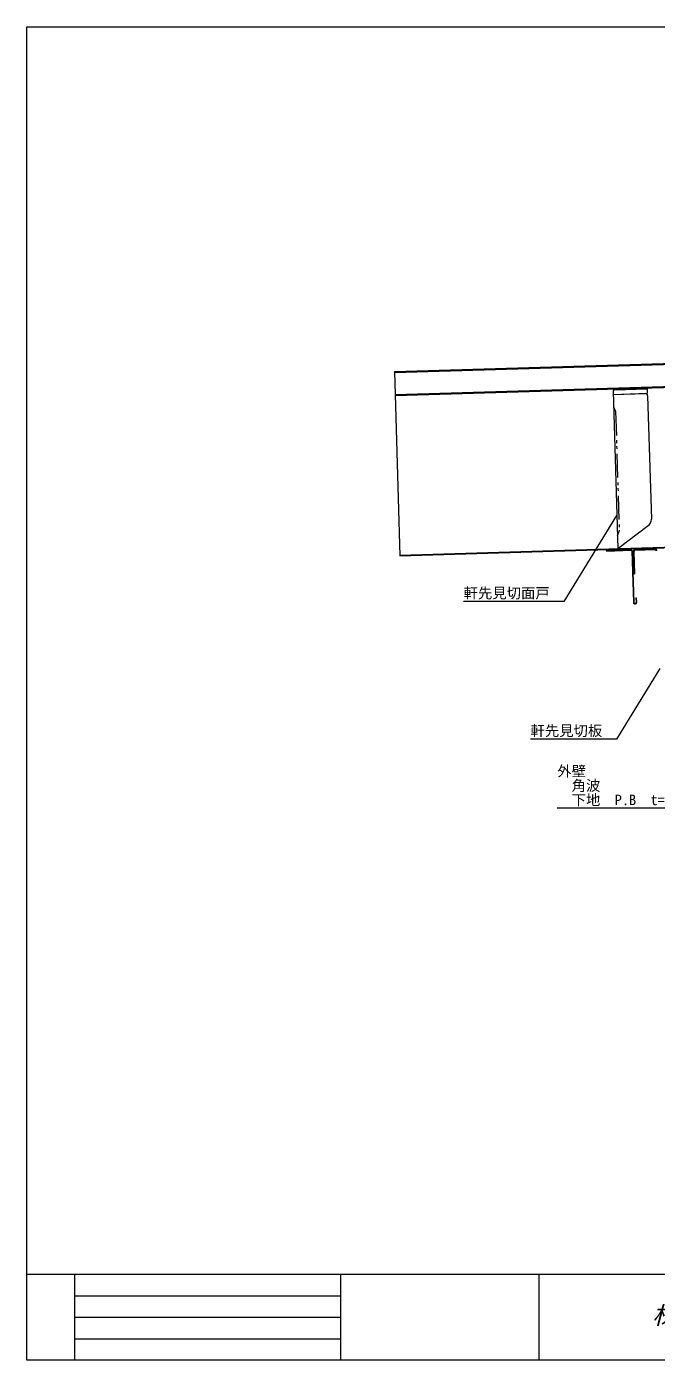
# Model space of a CAD drawing. Units: millimetres at full size, sheet at 1:5; details may follow other scales. Extents: x -3142 to 7368, y -2477 to 558.
# Drawn here: x 3249 to 3908, y -2477 to -1082 of the extents above; entities that cross this region are included whole.
import ezdxf
from ezdxf.enums import TextEntityAlignment as Align

# ---------------------------------------------------------------- set-up
doc = ezdxf.new("R2010")
doc.units = ezdxf.units.MM
doc.header["$LTSCALE"] = 5
doc.linetypes.add('DOUBLE_CHAIN1', pattern=[8.8, 5, -1, 0.6, -0.6, 0.6, -1])
doc.layers.add('0-0_0', color=7, linetype='Continuous', lineweight=18)
doc.styles.add('HG丸ｺﾞｼｯｸM-PRO', font='')
doc.styles.add('ＭＳ ゴシック', font='')
doc.styles.get('HG丸ｺﾞｼｯｸM-PRO').set_extended_font_data('HG丸ｺﾞｼｯｸM-PRO')
doc.styles.get('ＭＳ ゴシック').set_extended_font_data('MS Gothic')

msp = doc.modelspace()

# ---------------------------------------------------------------- linework, layer by layer
at = {"layer": '0-0_0'}
for p, q in [((3633.559, -1443.313), (4926.449, -1404.489)), ((3633.589, -1444.312), (4926.479, -1405.488)), ((3634.28, -1467.302), (4927.17, -1428.478)), ((3634.31, -1468.301), (4927.2, -1429.478)), ((3633.559, -1443.313), (3639.346, -1636.026)), ((3639.322, -1635.226), (4932.212, -1596.402)), ((3639.346, -1636.026), (4932.236, -1597.202)), ((3248.823, -2387.489), (5208.823, -2387.489)), ((3298.823, -2387.489), (3298.823, -2477.489)), ((3577.168, -2387.489), (3577.168, -2477.489)), ((3784.73, -2387.489), (3784.73, -2477.489)), ((3298.823, -2409.989), (3577.168, -2409.989)), ((3298.823, -2432.489), (3577.168, -2432.489)), ((3298.823, -2454.989), (3577.168, -2454.989))]:
    msp.add_line(p, q, dxfattribs=at)
at = {"layer": '0-0_0', "color": 5}
for p, q in [((3862.305, -1464.256), (3867.228, -1628.182)), ((3864.244, -1462.197), (3897.729, -1461.191)), ((3898.355, -1465.365), (3898.244, -1461.676)), ((3862.395, -1467.255), (3897.874, -1465.879)), ((3862.395, -1467.255), (3895.88, -1466.249)), ((3898.454, -1468.673), (3902.33, -1597.743)), ((3867.228, -1628.182), (3899.116, -1604.396)), ((3855.293, -1630.542), (3881.281, -1629.761)), ((3855.293, -1630.542), (3855.305, -1630.941)), ((3855.305, -1630.941), (3881.293, -1630.161)), ((3881.911, -1630.743), (3883.535, -1684.818)), ((3882.311, -1630.731), (3883.935, -1684.806)), ((3883.329, -1631.3), (3884.031, -1654.69)), ((3884.134, -1631.476), (3884.831, -1654.666)), ((3906.67, -1628.999), (3884.88, -1629.653)), ((3906.494, -1629.804), (3885.104, -1630.447)), ((3884.031, -1654.69), (3884.831, -1654.666)), ((3886.19, -1679.936), (3886.59, -1679.924)), ((3886.19, -1679.936), (3886.334, -1684.734)), ((3886.59, -1679.924), (3886.734, -1684.722))]:
    msp.add_line(p, q, dxfattribs=at)
at = {"layer": '0-0_0', "color": 5, "linetype": 'DOUBLE_CHAIN1'}
for p, q in [((3862.785, -1480.249), (3864.935, -1485.187)), ((3864.935, -1485.187), (3868.687, -1610.13)), ((3866.838, -1615.188), (3868.687, -1610.13))]:
    msp.add_line(p, q, dxfattribs=at)
at = {"layer": '0-0_0', "color": 4}
for p, q in [((3810.942, -1683.739), (3866.152, -1593.781)), ((3810.942, -1683.739), (3705.942, -1683.739)), ((3976.453, -1900.085), (3803.953, -1900.085))]:
    msp.add_line(p, q, dxfattribs=at)
at = {"layer": '0-0_0'}
msp.add_lwpolyline([(3248.823, -1082.489), (5208.823, -1082.489), (5208.823, -2477.489), (3248.823, -2477.489)], close=True, dxfattribs=at)
at = {"layer": '0-0_0', "color": 4}
msp.add_lwpolyline([(3911.217, -1753.945), (3865.927, -1827.739), (3775.927, -1827.739)], dxfattribs=at)
at = {"layer": '0-0_0', "color": 5}
for centre, radius, start, end in [((3864.304, -1464.196), 2, 91.71996, 181.72003), ((3897.744, -1461.691), 0.5, 1.71996, 91.72003), ((3895.955, -1468.748), 2.5, 1.71996, 91.72003), ((3897.855, -1465.38), 0.5, 272.20009, 1.7001), ((3894.333, -1597.982), 8, 306.71577, 1.71568), ((3869.227, -1628.122), 2, 181.71996, 271.72003), ((3881.311, -1630.761), 1, 1.71996, 91.72003), ((3881.311, -1630.761), 0.6, 1.71996, 91.72003), ((3884.928, -1631.252), 1.6, 91.7201, 181.7201), ((3885.134, -1631.446), 1, 91.72001, 181.72012), ((3906.524, -1630.804), 1, 1.71999, 91.72001), ((3906.718, -1630.598), 1.6, 1.72, 91.7201), ((3885.134, -1684.77), 1.6, 181.71996, 271.72003), ((3885.134, -1684.77), 1.2, 181.71996, 271.72003), ((3885.134, -1684.77), 1.2, 271.71996, 1.71999), ((3885.134, -1684.77), 1.6, 271.71996, 1.71999)]:
    msp.add_arc(centre, radius, start, end, dxfattribs=at)

# ---------------------------------------------------------------- texts
at = {"layer": '0-0_0', "style": 'ＭＳ ゴシック'}
for s, p in [('軒先見切面戸', (3705.942, -1683.739)), ('軒先見切板', (3775.927, -1827.739)), ('外壁', (3803.953, -1870.085)), ('\u3000角波', (3803.953, -1885.085)), ('\u3000下地\u3000P.B\u3000t=12.5㎜', (3803.953, -1900.085))]:
    msp.add_text(s, height=11, dxfattribs=at).set_placement(p, align=Align.BOTTOM_LEFT)
at = {"layer": '0-0_0', "color": 3, "style": 'HG丸ｺﾞｼｯｸM-PRO', "oblique": 15, "width": 1.1}
msp.add_text('株式会社コマスヤアルテック', height=18.33, dxfattribs=at).set_placement((3903.167, -2444.989), align=Align.BOTTOM_LEFT)

doc.saveas('drawing.dxf')
